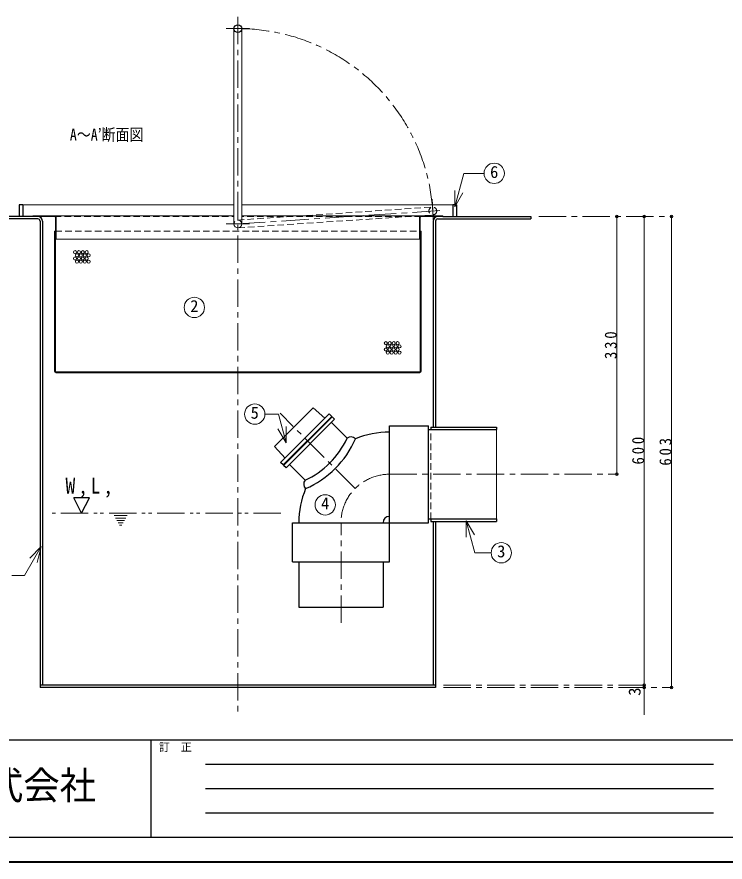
# Model space of a CAD drawing. Units: millimetres at full size, sheet at 1:7. Extents: x -1486 to 1349, y -951 to 1016.
# Drawn here: x -1029 to -122, y -951 to 131 of the extents above; entities that cross this region are included whole.
import ezdxf
from ezdxf.enums import TextEntityAlignment as Align

# ---------------------------------------------------------------- set-up
doc = ezdxf.new("R2010")
doc.units = ezdxf.units.MM
doc.header["$LTSCALE"] = 7
doc.header["$PDMODE"] = 32
doc.header["$PDSIZE"] = 3.5
for name, pattern in [('CHAIN1', [8, 5, -1, 1, -1]), ('DASHED1', [1.8, 1.2, -0.6]), ('DOUBLE_CHAIN1', [8.8, 5, -1, 0.6, -0.6, 0.6, -1])]:
    doc.linetypes.add(name, pattern=pattern)
doc.layers.add('0-0', color=7, linetype='Continuous', lineweight=18)
doc.styles.add('ＭＳ ゴシック', font='')
doc.styles.get('ＭＳ ゴシック').set_extended_font_data('MS Gothic')

msp = doc.modelspace()

# ---------------------------------------------------------------- linework, layer by layer
at = {"layer": '0-0', "color": 4, "linetype": 'CHAIN1', "lineweight": 9}
for p, q in [((-745.961, 131.339), (-745.961, -762.161)), ((-760.961, 116.339), (-730.961, 116.339)), ((-495.516, -132.123), (-497.497, -102.189)), ((-745.961, -133.661), (-481.539, -116.166)), ((-360.961, -124.161), (-190.961, -124.161)), ((-760.961, -133.661), (-730.961, -133.661)), ((-595.802, -472.32), (-691.963, -376.158)), ((-551.961, -454.161), (-260.961, -454.161)), ((-613.961, -644.161), (-613.961, -516.161)), ((-482.961, -724.161), (-225.961, -724.161)), ((-482.961, -727.161), (-190.961, -727.161))]:
    msp.add_line(p, q, dxfattribs=at)
at = {"layer": '0-0'}
for p, q in [((-750.961, 116.339), (-750.961, -133.661)), ((-740.961, 116.339), (-740.961, -133.661)), ((-468.504, -111.922), (-468.504, -90.922)), ((-468.504, -111.922), (-458.004, -93.736)), ((-1008.461, -123.161), (-1008.461, -124.161)), ((-980.461, -123.161), (-1008.461, -123.161)), ((-1008.461, -124.161), (-980.461, -124.161)), ((-979.461, -322.161), (-979.461, -125.161)), ((-978.461, -125.161), (-978.461, -153.161)), ((-513.461, -125.161), (-513.461, -153.161)), ((-512.461, -322.161), (-512.461, -125.161)), ((-511.461, -123.161), (-483.461, -123.161)), ((-483.461, -124.161), (-511.461, -124.161)), ((-483.461, -123.161), (-483.461, -124.161)), ((-979.461, -143.161), (-980.461, -143.161)), ((-980.461, -322.161), (-980.461, -143.161)), ((-512.461, -143.161), (-511.461, -143.161)), ((-511.461, -322.161), (-511.461, -143.161)), ((-978.461, -153.161), (-979.461, -153.161)), ((-512.461, -153.161), (-513.461, -153.161)), ((-978.461, -323.161), (-513.461, -323.161)), ((-978.461, -324.161), (-513.461, -324.161)), ((-711.351, -377.205), (-694.162, -377.205)), ((-684.296, -414.025), (-694.162, -377.205)), ((-684.296, -414.025), (-694.796, -395.838)), ((-684.296, -414.025), (-684.296, -393.025)), ((-414.961, -511.311), (-414.961, -397.011)), ((-453.694, -513.717), (-443.194, -531.903)), ((-453.694, -513.717), (-453.694, -534.717)), ((-997.514, -546.822), (-1018.943, -583.936)), ((-997.514, -546.822), (-1012.364, -561.671)), ((-997.514, -546.822), (-1002.95, -567.106)), ((-1035.028, -583.936), (-1018.943, -583.936))]:
    msp.add_line(p, q, dxfattribs=at)
at = {"layer": '0-0', "color": 5, "lineweight": 25}
for p, q in [((-1025.961, -109.161), (-1025.961, -124.161)), ((-1020.961, -109.161), (-1025.961, -109.161)), ((-1020.961, -109.161), (-1020.961, -124.161)), ((-465.961, -109.161), (-465.961, -124.161)), ((-1008.461, -124.161), (-1120.961, -124.161)), ((-1001.961, -127.161), (-1120.961, -127.161)), ((-489.961, -127.161), (-370.961, -127.161)), ((-483.461, -124.161), (-370.961, -124.161)), ((-370.961, -124.161), (-370.961, -127.161)), ((-998.961, -130.161), (-998.961, -727.161)), ((-995.961, -130.161), (-995.961, -724.161)), ((-495.961, -130.161), (-495.961, -393.661)), ((-492.961, -130.161), (-492.961, -393.661)), ((-649.537, -369.087), (-699.034, -418.585)), ((-629.031, -376.865), (-691.256, -439.091)), ((-634.688, -382.522), (-649.537, -369.087)), ((-625.849, -380.047), (-629.031, -376.865)), ((-625.849, -380.047), (-688.074, -442.273)), ((-625.142, -380.754), (-687.367, -442.98)), ((-606.267, -408.114), (-626.344, -388.038)), ((-622.101, -383.795), (-625.142, -380.754)), ((-551.961, -392.161), (-501.961, -392.161)), ((-501.961, -397.011), (-414.961, -397.011)), ((-498.961, -393.661), (-414.961, -393.661)), ((-498.961, -393.661), (-498.961, -397.011)), ((-414.961, -393.661), (-414.961, -397.011)), ((-699.034, -418.585), (-685.599, -433.434)), ((-688.074, -442.273), (-691.256, -439.091)), ((-660.007, -461.855), (-680.084, -441.778)), ((-945.961, -504.161), (-955.961, -484.161)), ((-935.961, -484.161), (-955.961, -484.161)), ((-945.961, -504.161), (-935.961, -484.161)), ((-675.961, -566.161), (-675.961, -516.161)), ((-501.961, -511.311), (-414.961, -511.311)), ((-498.961, -511.311), (-498.961, -514.661)), ((-498.961, -514.661), (-414.961, -514.661)), ((-495.961, -514.661), (-495.961, -724.161)), ((-492.961, -514.661), (-492.961, -727.161)), ((-414.961, -511.311), (-414.961, -514.661)), ((-667.861, -566.161), (-667.861, -624.161)), ((-560.061, -566.161), (-560.061, -624.161)), ((-667.861, -624.161), (-560.061, -624.161)), ((-492.961, -724.161), (-998.961, -724.161)), ((-492.961, -727.161), (-998.961, -727.161))]:
    msp.add_line(p, q, dxfattribs=at)
at = {"layer": '0-0', "color": 4, "lineweight": 9}
for p, q in [((-750.961, -109.161), (-1020.961, -109.161)), ((-470.961, -109.161), (-740.961, -109.161)), ((-750.961, -123.161), (-980.461, -123.161)), ((-740.961, -123.161), (-511.461, -123.161)), ((-260.961, -124.161), (-260.961, -454.161)), ((-225.961, -124.161), (-225.961, -724.161)), ((-190.961, -124.161), (-190.961, -727.161)), ((-513.461, -153.161), (-978.461, -153.161)), ((-225.961, -724.161), (-225.961, -762.161))]:
    msp.add_line(p, q, dxfattribs=at)
at = {"layer": '0-0', "color": 4, "linetype": 'DASHED1', "lineweight": 9}
for p, q in [((-746.291, -128.672), (-496.836, -112.167)), ((-980.461, -124.161), (-750.961, -124.161)), ((-745.631, -138.65), (-496.176, -122.145)), ((-511.461, -124.161), (-740.961, -124.161)), ((-979.461, -143.161), (-512.461, -143.161))]:
    msp.add_line(p, q, dxfattribs=at)
at = {"layer": '0-0', "linetype": 'DASHED1'}
msp.add_line((-498.961, -511.311), (-498.961, -397.011), dxfattribs=at)
at = {"layer": '0-0', "color": 4, "linetype": 'DOUBLE_CHAIN1', "lineweight": 9}
for p, q in [((-690.961, -504.161), (-985.961, -504.161)), ((-887.628, -507.161), (-904.294, -507.161)), ((-889.294, -510.161), (-902.628, -510.161)), ((-890.961, -513.161), (-900.961, -513.161)), ((-892.628, -516.161), (-899.294, -516.161)), ((-894.294, -519.161), (-897.628, -519.161))]:
    msp.add_line(p, q, dxfattribs=at)
at = {"layer": '0-0', "color": 6, "lineweight": 25}
for p, q in [((-1454.461, -794.161), (1317.539, -794.161)), ((-857.461, -794.161), (-857.461, -919.161)), ((-787.461, -825.411), (-137.461, -825.411)), ((-137.461, -856.661), (-787.461, -856.661)), ((-137.461, -887.911), (-787.461, -887.911)), ((1317.539, -919.161), (-1454.461, -919.161))]:
    msp.add_line(p, q, dxfattribs=at)
at = {"layer": '0-0', "color": 1, "lineweight": 40}
msp.add_line((1349.039, -950.661), (-1485.961, -950.661), dxfattribs=at)
at = {"layer": '0-0'}
for points in [[(-468.504, -111.922), (-456.984, -68.931), (-430.917, -68.931)], [(-453.694, -513.717), (-442.732, -554.628), (-421.857, -554.628)]]:
    msp.add_lwpolyline(points, dxfattribs=at)
at = {"layer": '0-0', "color": 5, "lineweight": 25}
for points in [[(-465.961, -109.161), (-470.961, -109.161), (-470.961, -124.161)], [(-622.101, -383.795), (-684.327, -446.02), (-687.367, -442.98)], [(-675.961, -566.161), (-551.961, -566.161), (-551.961, -392.161)], [(-675.961, -516.161), (-501.961, -516.161), (-501.961, -392.161)]]:
    msp.add_lwpolyline(points, dxfattribs=at)
msp.add_circle((-745.961, 116.339), 5, dxfattribs=at)
at = {"layer": '0-0'}
for centre in [(-417.917, -68.931), (-801.656, -240.646), (-724.351, -377.205), (-634.207, -493.315), (-408.857, -554.628)]:
    msp.add_circle(centre, 13, dxfattribs=at)
at = {"layer": '0-0', "color": 4, "linetype": 'DASHED1', "lineweight": 9}
msp.add_circle((-496.506, -117.156), 5, dxfattribs=at)
at = {"layer": '0-0', "color": 4, "lineweight": 9}
for centre in [(-954.358, -169.885), (-951.858, -173.885), (-949.358, -169.885), (-946.858, -173.885), (-944.358, -169.885), (-941.858, -173.885), (-939.358, -169.885), (-936.858, -173.885), (-954.358, -177.885), (-951.858, -181.885), (-949.358, -177.885), (-946.858, -181.885), (-944.358, -177.885), (-941.858, -181.885), (-939.358, -177.885), (-936.858, -181.885), (-556.564, -286.396), (-554.064, -290.396), (-551.564, -286.396), (-549.064, -290.396), (-546.564, -286.396), (-544.064, -290.396), (-541.564, -286.396), (-539.064, -290.396), (-556.564, -294.396), (-554.064, -298.396), (-551.564, -294.396), (-549.064, -298.396), (-546.564, -294.396), (-544.064, -298.396), (-541.564, -294.396), (-539.064, -298.396)]:
    msp.add_circle(centre, 2, dxfattribs=at)
at = {"layer": '0-0', "color": 4, "linetype": 'CHAIN1', "lineweight": 9}
for centre, radius, start, end in [((-745.961, -133.661), 250, 3.78536, 90), ((-551.961, -516.161), 62, 90, 180)]:
    msp.add_arc(centre, radius, start, end, dxfattribs=at)
at = {"layer": '0-0', "color": 5, "lineweight": 25}
for centre, radius, start, end in [((-1001.961, -130.161), 6, 0, 90), ((-1001.961, -130.161), 3, 0, 90), ((-489.961, -130.161), 6, 90, 180), ((-489.961, -130.161), 3, 90, 180), ((-551.961, -516.161), 115.9, 90, 112.13137), ((-706.808, -361.314), 110.9, 294.96153, 335.03847), ((-706.808, -361.314), 120.9, 293.12718, 336.87282), ((-601.329, -414.418), 8.008, 44.56055, 128.06952), ((-653.703, -466.792), 8.008, 141.93048, 225.43945), ((-551.961, -516.161), 115.9, 157.86863, 180), ((-551.961, -516.161), 8.1, 90, 180)]:
    msp.add_arc(centre, radius, start, end, dxfattribs=at)
at = {"layer": '0-0'}
for centre, radius, start, end in [((-980.461, -125.161), 2, 0, 90), ((-980.461, -125.161), 1, 0, 90), ((-511.461, -125.161), 2, 90, 180), ((-511.461, -125.161), 1, 90, 180), ((-745.961, -133.661), 5, 180, 0), ((-978.461, -322.161), 2, 180, 270), ((-978.461, -322.161), 1, 180, 270), ((-513.461, -322.161), 1, 270, 0), ((-513.461, -322.161), 2, 270, 0)]:
    msp.add_arc(centre, radius, start, end, dxfattribs=at)
at = {"layer": '0-0', "color": 4, "linetype": 'DASHED1', "lineweight": 9}
msp.add_arc((-745.961, -133.661), 5, 0, 180, dxfattribs=at)
at = {"layer": '0-0', "color": 4}
for p in [(-260.961, -124.161), (-225.961, -124.161), (-190.961, -124.161), (-260.961, -454.161), (-225.961, -724.161), (-225.961, -727.161), (-190.961, -727.161)]:
    msp.add_point(p, dxfattribs=at)

# ---------------------------------------------------------------- texts
at = {"layer": '0-0', "style": 'ＭＳ ゴシック'}
for s, height, width, p in [('A～A’断面図', 15.4, 0.85, (-960.961, -31.661)), ('工業株式会社', 35.92, 0.95, (-1206.711, -881.161))]:
    msp.add_text(s, height=height, dxfattribs=dict(at, width=width)).set_placement(p, align=Align.BOTTOM_LEFT)
for s, height, p in [('6', 15.4, (-423.167, -79.431)), ('2', 15.4, (-806.906, -251.146)), ('5', 15.4, (-729.601, -387.705)), ('4', 15.4, (-639.457, -503.815)), ('3', 15.4, (-414.107, -565.128)), ('訂\u3000正', 10.26, (-846.961, -811.661))]:
    msp.add_text(s, height=height, dxfattribs=at).set_placement(p, align=Align.BOTTOM_LEFT)
msp.add_text('3', height=15.4, rotation=90, dxfattribs=at).set_placement((-225.961, -737.661), align=Align.BOTTOM_LEFT)
at = {"layer": '0-0', "char_height": 15.4, "attachment_point": 7, "rotation": 90, "style": 'ＭＳ ゴシック'}
for s, insert in [('\\T1.38;\\W0.9;330', (-260.961, -306.661)), ('\\T1.38;\\W0.9;600', (-225.961, -441.661)), ('\\T1.38;\\W0.9;603', (-190.961, -443.161))]:
    msp.add_mtext(s, dxfattribs=dict(at, insert=insert))
at = {"layer": '0-0', "insert": (-966.586, -484.161), "char_height": 20.53, "attachment_point": 7, "style": 'ＭＳ ゴシック'}
msp.add_mtext('\\T1.28;\\W0.9;W,L,', dxfattribs=at)

doc.saveas('drawing.dxf')
